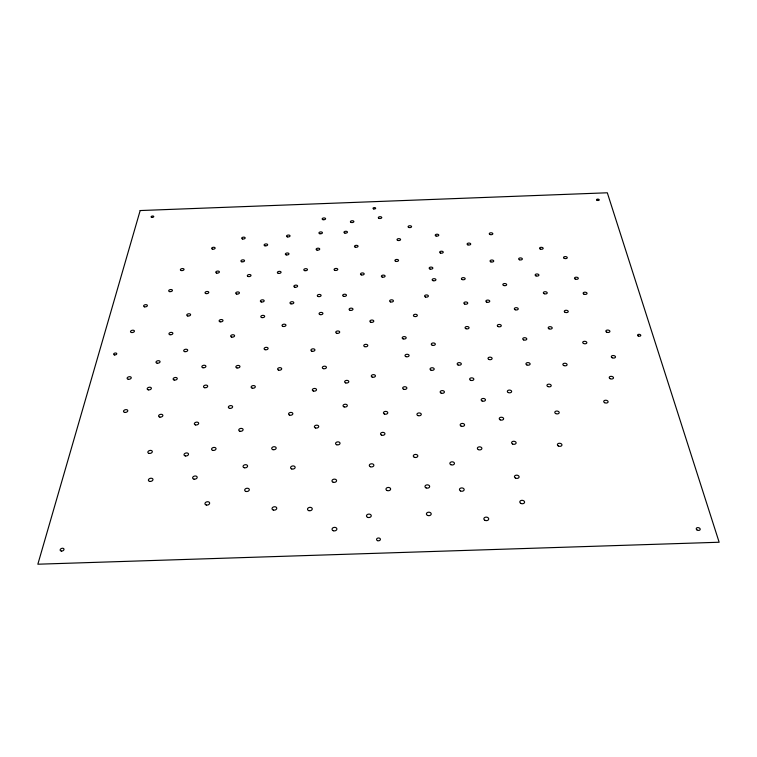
<?xml version="1.0" encoding="UTF-8"?>
<svg xmlns="http://www.w3.org/2000/svg" width="757" height="757" viewBox="0 0 757 757"><rect width="100%" height="100%" fill="white"/><g stroke="black" fill="none" stroke-linecap="round" stroke-linejoin="round"><path stroke-width="1.14" d="M140.168 210.55L37.85 564.211L719.15 542.239L607.313 192.789L140.168 210.55M128.311 379.285A2.11 1.268 -11.9 0 0 131.254 377.611A2.11 1.268 -11.9 0 0 127.99 377.109A2.11 1.268 -11.9 0 0 128.311 379.285M575.254 279.068A1.921 1.069 3.6 0 0 578.31 278.462A1.921 1.069 3.6 0 0 575.642 277.242A1.921 1.069 3.6 0 0 575.254 279.068M583.94 294.142A1.959 1.107 4 0 0 587.044 293.517A1.959 1.107 4 0 0 584.319 292.24A1.959 1.107 4 0 0 583.94 294.142M564.277 258.383A1.874 1.022 3 0 0 567.258 257.796A1.874 1.022 3 0 0 564.675 256.632A1.874 1.022 3 0 0 564.277 258.383M540.366 249.119A1.845 1.003 2.2 0 0 543.185 248.391A1.845 1.003 2.2 0 0 540.498 247.397A1.845 1.003 2.2 0 0 540.366 249.119M490.044 234.538A1.798 0.965 0.6 0 0 492.845 233.837A1.798 0.965 0.6 0 0 490.281 232.872A1.798 0.965 0.6 0 0 490.044 234.538M124.735 412.404A2.186 1.353 -12.8 0 0 127.791 410.616A2.186 1.353 -12.8 0 0 124.403 410.076A2.186 1.353 -12.8 0 0 124.735 412.404M323.031 219.681A1.741 0.908 -4.1 0 0 325.605 218.735A1.741 0.908 -4.1 0 0 322.984 218.111A1.741 0.908 -4.1 0 0 323.031 219.681M333.298 530.752A2.432 1.779 -5.9 0 0 336.884 528.973A2.432 1.779 -5.9 0 0 333.203 527.667A2.432 1.779 -5.9 0 0 333.298 530.752M242.477 238.966A1.779 0.946 -6.5 0 0 245.183 237.982A1.779 0.946 -6.5 0 0 242.59 237.32A1.779 0.946 -6.5 0 0 242.477 238.966M212.537 249.176A1.798 0.965 -7.4 0 0 215.158 248.041A1.798 0.965 -7.4 0 0 212.405 247.52A1.798 0.965 -7.4 0 0 212.537 249.176M169.947 334.708A1.997 1.164 -9.8 0 0 172.889 333.326A1.997 1.164 -9.8 0 0 169.89 332.683A1.997 1.164 -9.8 0 0 169.947 334.708M264.941 245.798A1.788 0.965 -5.9 0 0 267.656 244.795A1.788 0.965 -5.9 0 0 265.016 244.114A1.788 0.965 -5.9 0 0 264.941 245.798M612.186 357.768A2.12 1.277 5.9 0 0 615.507 357.058A2.12 1.277 5.9 0 0 612.527 355.582A2.12 1.277 5.9 0 0 612.186 357.768M144.521 306.84A1.94 1.088 -10.1 0 0 147.407 305.544A1.94 1.088 -10.1 0 0 144.521 304.939A1.94 1.088 -10.1 0 0 144.521 306.84M547.756 386.524A2.157 1.363 4.1 0 0 551.21 385.777A2.157 1.363 4.1 0 0 548.257 384.215A2.157 1.363 4.1 0 0 547.756 386.524M181.339 270.561A1.855 1.003 -8.5 0 0 184.055 269.36A1.855 1.003 -8.5 0 0 181.264 268.811A1.855 1.003 -8.5 0 0 181.339 270.561M319.823 233.724A1.769 0.946 -4.3 0 0 322.444 232.74A1.769 0.946 -4.3 0 0 319.776 232.087A1.769 0.946 -4.3 0 0 319.823 233.724M287.376 236.875A1.769 0.946 -5.2 0 0 290.045 235.891A1.769 0.946 -5.2 0 0 287.405 235.228A1.769 0.946 -5.2 0 0 287.376 236.875M350.131 310.323A1.94 1.135 -3.6 0 0 352.98 309.159A1.94 1.135 -3.6 0 0 350.018 308.354A1.94 1.135 -3.6 0 0 350.131 310.323M351.182 222.454A1.741 0.918 -3.4 0 0 353.888 221.64A1.741 0.918 -3.4 0 0 351.38 220.855A1.741 0.918 -3.4 0 0 351.182 222.454M604.635 402.705A2.214 1.4 6.5 0 0 608.108 401.939A2.214 1.4 6.5 0 0 605.004 400.302A2.214 1.4 6.5 0 0 604.635 402.705M317.041 250.075A1.807 0.984 -4.4 0 0 319.728 249.062A1.807 0.984 -4.4 0 0 317.003 248.372A1.807 0.984 -4.4 0 0 317.041 250.075M555.657 413.559A2.224 1.438 4.9 0 0 559.196 412.773A2.224 1.438 4.9 0 0 556.149 411.108A2.224 1.438 4.9 0 0 555.657 413.559M216.72 273.088A1.855 1.022 -7.6 0 0 219.407 271.877A1.855 1.022 -7.6 0 0 216.568 271.328A1.855 1.022 -7.6 0 0 216.72 273.088M248.192 276.532A1.864 1.031 -6.7 0 0 251.021 275.453A1.864 1.031 -6.7 0 0 248.296 274.725A1.864 1.031 -6.7 0 0 248.192 276.532M558.278 445.949A2.29 1.533 5.6 0 0 561.94 445.125A2.29 1.533 5.6 0 0 558.789 443.337A2.29 1.533 5.6 0 0 558.278 445.949M131.633 332.541A2.006 1.145 -10.9 0 0 134.434 331.027A2.006 1.145 -10.9 0 0 131.321 330.582A2.006 1.145 -10.9 0 0 131.633 332.541M244.322 467.76A2.29 1.552 -9.5 0 0 247.596 465.962A2.29 1.552 -9.5 0 0 244.057 465.072A2.29 1.552 -9.5 0 0 244.322 467.76M148.419 389.864A2.129 1.296 -11.5 0 0 151.372 388.152A2.129 1.296 -11.5 0 0 148.041 387.641A2.129 1.296 -11.5 0 0 148.419 389.864M241.757 261.78A1.826 0.994 -6.7 0 0 244.549 260.739A1.826 0.994 -6.7 0 0 241.871 260.039A1.826 0.994 -6.7 0 0 241.757 261.78M187.745 315.981A1.959 1.117 -9 0 0 190.613 314.657A1.959 1.117 -9 0 0 187.651 314.041A1.959 1.117 -9 0 0 187.745 315.981M157.201 363.199A2.072 1.23 -10.7 0 0 160.058 361.572A2.072 1.23 -10.7 0 0 156.822 361.098A2.072 1.23 -10.7 0 0 157.201 363.199M169.653 291.625A1.902 1.05 -9.1 0 0 172.454 290.366A1.902 1.05 -9.1 0 0 169.606 289.789A1.902 1.05 -9.1 0 0 169.653 291.625M344.87 233.071A1.769 0.946 -3.6 0 0 347.463 232.096A1.769 0.946 -3.6 0 0 344.776 231.443A1.769 0.946 -3.6 0 0 344.87 233.071M478.329 449.611A2.271 1.542 2 0 0 481.887 448.541A2.271 1.542 2 0 0 478.651 446.961A2.271 1.542 2 0 0 478.329 449.611M206.036 293.593A1.902 1.069 -8.1 0 0 208.8 292.334A1.902 1.069 -8.1 0 0 205.904 291.748A1.902 1.069 -8.1 0 0 206.036 293.593M185.418 455.96A2.28 1.495 -11.7 0 0 188.512 454.011A2.28 1.495 -11.7 0 0 184.916 453.405A2.28 1.495 -11.7 0 0 185.418 455.96M184.736 351.636A2.034 1.211 -9.6 0 0 187.717 350.207A2.034 1.211 -9.6 0 0 184.642 349.535A2.034 1.211 -9.6 0 0 184.736 351.636M430.052 269.028A1.855 1.041 -1 0 0 432.853 268.12A1.855 1.041 -1 0 0 430.09 267.23A1.855 1.041 -1 0 0 430.052 269.028M500.207 419.861A2.214 1.457 2.6 0 0 503.642 418.839A2.214 1.457 2.6 0 0 500.462 417.353A2.214 1.457 2.6 0 0 500.207 419.861M367.77 517.409A2.403 1.741 -3.7 0 0 371.261 515.668A2.403 1.741 -3.7 0 0 367.571 514.4A2.403 1.741 -3.7 0 0 367.77 517.409M520.684 503.31A2.403 1.713 4.9 0 0 524.563 502.402A2.403 1.713 4.9 0 0 521.308 500.405A2.403 1.713 4.9 0 0 520.684 503.31M379.096 218.413A1.741 0.918 -2.6 0 0 381.774 217.6A1.741 0.918 -2.6 0 0 379.238 216.824A1.741 0.918 -2.6 0 0 379.096 218.413M345.731 382.928A2.101 1.334 -4.1 0 0 348.816 381.575A2.101 1.334 -4.1 0 0 345.608 380.62A2.101 1.334 -4.1 0 0 345.731 382.928M486.713 302.119A1.949 1.126 1 0 0 489.751 301.305A1.949 1.126 1 0 0 486.969 300.169A1.949 1.126 1 0 0 486.713 302.119M286.25 254.891A1.817 0.984 -5.4 0 0 288.975 253.86A1.817 0.984 -5.4 0 0 286.269 253.169A1.817 0.984 -5.4 0 0 286.25 254.891M273.391 510.076A2.385 1.694 -8.9 0 0 276.759 508.127A2.385 1.694 -8.9 0 0 273.031 507.162A2.385 1.694 -8.9 0 0 273.391 510.076M229.522 408.335A2.157 1.382 -9 0 0 232.626 406.727A2.157 1.382 -9 0 0 229.314 405.951A2.157 1.382 -9 0 0 229.522 408.335M212.774 450.377A2.262 1.495 -10.5 0 0 216.038 448.636A2.262 1.495 -10.5 0 0 212.594 447.784A2.262 1.495 -10.5 0 0 212.774 450.377M245.978 491.454A2.347 1.628 -9.9 0 0 249.318 489.571A2.347 1.628 -9.9 0 0 245.703 488.644A2.347 1.628 -9.9 0 0 245.978 491.454M318.281 296.555A1.911 1.098 -4.6 0 0 321.11 295.419A1.911 1.098 -4.6 0 0 318.233 294.653A1.911 1.098 -4.6 0 0 318.281 296.555M408.903 227.497A1.76 0.937 -1.7 0 0 411.581 226.665A1.76 0.937 -1.7 0 0 408.988 225.87A1.76 0.937 -1.7 0 0 408.903 227.497M610.114 378.68A2.167 1.334 6.3 0 0 613.511 377.942A2.167 1.334 6.3 0 0 610.464 376.399A2.167 1.334 6.3 0 0 610.114 378.68M548.967 328.803A2.025 1.202 3.4 0 0 552.203 328.131A2.025 1.202 3.4 0 0 549.431 326.75A2.025 1.202 3.4 0 0 548.967 328.803M194.029 479.153A2.328 1.571 -11.9 0 0 197.18 477.118A2.328 1.571 -11.9 0 0 193.499 476.484A2.328 1.571 -11.9 0 0 194.029 479.153M563.719 365.527A2.11 1.296 4.4 0 0 567.088 364.808A2.11 1.296 4.4 0 0 564.173 363.303A2.11 1.296 4.4 0 0 563.719 365.527M484.915 520.305A2.432 1.76 3.2 0 0 488.71 519.084A2.432 1.76 3.2 0 0 485.237 517.258A2.432 1.76 3.2 0 0 484.915 520.305M536.003 275.898A1.902 1.069 2.3 0 0 538.927 275.132A1.902 1.069 2.3 0 0 536.145 274.062A1.902 1.069 2.3 0 0 536.003 275.898M508.316 392.561A2.157 1.372 2.6 0 0 511.647 391.596A2.157 1.372 2.6 0 0 508.543 390.186A2.157 1.372 2.6 0 0 508.316 392.561M583.552 343.489A2.072 1.24 4.7 0 0 586.836 342.798A2.072 1.24 4.7 0 0 583.95 341.369A2.072 1.24 4.7 0 0 583.552 343.489M333.165 482.247A2.318 1.628 -5.4 0 0 336.591 480.619A2.318 1.628 -5.4 0 0 333.071 479.436A2.318 1.628 -5.4 0 0 333.165 482.247M606.679 332.181A2.053 1.211 5.3 0 0 609.915 331.5A2.053 1.211 5.3 0 0 607.019 330.109A2.053 1.211 5.3 0 0 606.679 332.181M159.859 417.107A2.195 1.382 -11.7 0 0 162.878 415.3A2.195 1.382 -11.7 0 0 159.443 414.751A2.195 1.382 -11.7 0 0 159.859 417.107M565.082 312.31A1.997 1.154 3.7 0 0 568.252 311.666A1.997 1.154 3.7 0 0 565.498 310.332A1.997 1.154 3.7 0 0 565.082 312.31M523.645 339.921A2.044 1.23 2.6 0 0 526.796 339.041A2.044 1.23 2.6 0 0 523.835 337.802A2.044 1.23 2.6 0 0 523.645 339.921M278.273 273.334A1.855 1.031 -5.7 0 0 281.074 272.265A1.855 1.031 -5.7 0 0 278.321 271.536A1.855 1.031 -5.7 0 0 278.273 273.334M387.045 490.517A2.347 1.665 -2.5 0 0 390.64 489.107A2.347 1.665 -2.5 0 0 387.215 487.64A2.347 1.665 -2.5 0 0 387.045 490.517M149.167 453.405A2.28 1.476 -13 0 0 152.318 451.465A2.28 1.476 -13 0 0 148.769 450.869A2.28 1.476 -13 0 0 149.167 453.405M519.491 259.774A1.864 1.022 1.7 0 0 522.368 259.026A1.864 1.022 1.7 0 0 519.671 258.005A1.864 1.022 1.7 0 0 519.491 259.774M427.573 515.432A2.403 1.741 -0.2 0 0 431.216 513.956A2.403 1.741 -0.2 0 0 427.639 512.413A2.403 1.741 -0.2 0 0 427.573 515.432M304.721 270.646A1.845 1.031 -4.9 0 0 307.484 269.587A1.845 1.031 -4.9 0 0 304.711 268.858A1.845 1.031 -4.9 0 0 304.721 270.646M335.048 270.4A1.855 1.031 -4 0 0 337.773 269.341A1.855 1.031 -4 0 0 334.973 268.612A1.855 1.031 -4 0 0 335.048 270.4M308.714 510.615A2.385 1.703 -7 0 0 312.262 508.893A2.385 1.703 -7 0 0 308.686 507.644A2.385 1.703 -7 0 0 308.714 510.615M355.26 247.16A1.798 0.984 -3.3 0 0 358.052 246.29A1.798 0.984 -3.3 0 0 355.459 245.457A1.798 0.984 -3.3 0 0 355.26 247.16M397.851 240.442A1.788 0.965 -2 0 0 400.585 239.581A1.788 0.965 -2 0 0 397.955 238.758A1.788 0.965 -2 0 0 397.851 240.442M515.479 478.102A2.347 1.628 4.2 0 0 519.113 476.967A2.347 1.628 4.2 0 0 515.716 475.292A2.347 1.628 4.2 0 0 515.479 478.102M174.176 380.033A2.101 1.287 -10.5 0 0 177.27 378.519A2.101 1.287 -10.5 0 0 174.11 377.8A2.101 1.287 -10.5 0 0 174.176 380.033M395.75 261.345A1.836 1.022 -2.1 0 0 398.56 260.446A1.836 1.022 -2.1 0 0 395.864 259.575A1.836 1.022 -2.1 0 0 395.75 261.345M467.873 244.861A1.817 0.984 0.1 0 0 470.722 244.142A1.817 0.984 0.1 0 0 468.148 243.158A1.817 0.984 0.1 0 0 467.873 244.861M460.455 490.924A2.356 1.665 1.5 0 0 464.164 489.77A2.356 1.665 1.5 0 0 460.833 488.047A2.356 1.665 1.5 0 0 460.455 490.924M236.704 294.057A1.902 1.079 -7.2 0 0 239.439 292.789A1.902 1.079 -7.2 0 0 236.506 292.202A1.902 1.079 -7.2 0 0 236.704 294.057M261.714 317.562A1.949 1.145 -6.7 0 0 264.676 316.388A1.949 1.145 -6.7 0 0 261.799 315.574A1.949 1.145 -6.7 0 0 261.714 317.562M490.839 261.865A1.855 1.031 0.9 0 0 493.734 261.118A1.855 1.031 0.9 0 0 491.075 260.096A1.855 1.031 0.9 0 0 490.839 261.865M498.182 326.608A2.006 1.192 1.6 0 0 501.295 325.756A2.006 1.192 1.6 0 0 498.418 324.554A2.006 1.192 1.6 0 0 498.182 326.608M526.891 364.959A2.101 1.296 3 0 0 530.127 364.041A2.101 1.296 3 0 0 527.071 362.717A2.101 1.296 3 0 0 526.891 364.959M195.476 424.923A2.205 1.41 -10.6 0 0 198.684 423.267A2.205 1.41 -10.6 0 0 195.353 422.472A2.205 1.41 -10.6 0 0 195.476 424.923M315.47 427.96A2.195 1.457 -5.7 0 0 318.735 426.484A2.195 1.457 -5.7 0 0 315.423 425.434A2.195 1.457 -5.7 0 0 315.47 427.96M470.513 380.269A2.12 1.344 1 0 0 473.835 379.323A2.12 1.344 1 0 0 470.835 377.961A2.12 1.344 1 0 0 470.513 380.269M220.164 321.81A1.968 1.145 -8.1 0 0 223.003 320.466A1.968 1.145 -8.1 0 0 219.994 319.833A1.968 1.145 -8.1 0 0 220.164 321.81M231.718 337.092A1.997 1.183 -7.9 0 0 234.594 335.701A1.997 1.183 -7.9 0 0 231.519 335.058A1.997 1.183 -7.9 0 0 231.718 337.092M202.914 367.741A2.072 1.259 -9.3 0 0 205.923 366.265A2.072 1.259 -9.3 0 0 202.781 365.565A2.072 1.259 -9.3 0 0 202.914 367.741M290.934 303.831A1.921 1.107 -5.6 0 0 293.82 302.686A1.921 1.107 -5.6 0 0 290.953 301.901A1.921 1.107 -5.6 0 0 290.934 303.831M426.115 487.924A2.347 1.656 -0.4 0 0 429.664 486.514A2.347 1.656 -0.4 0 0 426.182 485.057A2.347 1.656 -0.4 0 0 426.115 487.924M462.205 279.57A1.893 1.069 0.1 0 0 465.177 278.803A1.893 1.069 0.1 0 0 462.508 277.724A1.893 1.069 0.1 0 0 462.205 279.57M450.812 464.684A2.299 1.59 0.8 0 0 454.446 463.577A2.299 1.59 0.8 0 0 451.21 461.95A2.299 1.59 0.8 0 0 450.812 464.684M436.089 236.004A1.788 0.965 -0.9 0 0 438.786 235.153A1.788 0.965 -0.9 0 0 436.117 234.339A1.788 0.965 -0.9 0 0 436.089 236.004M361.307 274.886A1.864 1.05 -3.2 0 0 364.183 273.968A1.864 1.05 -3.2 0 0 361.496 273.069A1.864 1.05 -3.2 0 0 361.307 274.886M294.785 287.187A1.883 1.069 -5.3 0 0 297.615 286.08A1.883 1.069 -5.3 0 0 294.795 285.323A1.883 1.069 -5.3 0 0 294.785 287.187M272.993 449.677A2.252 1.514 -7.9 0 0 276.173 447.926A2.252 1.514 -7.9 0 0 272.662 447.084A2.252 1.514 -7.9 0 0 272.993 449.677M440.508 253.075A1.826 1.003 -0.7 0 0 443.261 252.195A1.826 1.003 -0.7 0 0 440.536 251.343A1.826 1.003 -0.7 0 0 440.508 253.075M291.719 468.952A2.29 1.571 -7.3 0 0 295.154 467.362A2.29 1.571 -7.3 0 0 291.738 466.208A2.29 1.571 -7.3 0 0 291.719 468.952M515.205 309.764A1.968 1.154 2 0 0 518.252 308.941A1.968 1.154 2 0 0 515.394 307.777A1.968 1.154 2 0 0 515.205 309.764M370.343 466.728A2.29 1.58 -3.4 0 0 373.873 465.375A2.29 1.58 -3.4 0 0 370.552 463.975A2.29 1.58 -3.4 0 0 370.343 466.728M336.733 444.766A2.233 1.514 -4.9 0 0 340.035 443.242A2.233 1.514 -4.9 0 0 336.628 442.145A2.233 1.514 -4.9 0 0 336.733 444.766M261.279 301.948A1.921 1.098 -6.5 0 0 264.184 300.813A1.921 1.098 -6.5 0 0 261.364 300.027A1.921 1.098 -6.5 0 0 261.279 301.948M433.089 280.677A1.883 1.069 -0.9 0 0 435.937 279.74A1.883 1.069 -0.9 0 0 433.127 278.822A1.883 1.069 -0.9 0 0 433.089 280.677M204.617 387.707A2.12 1.315 -9.6 0 0 207.692 386.165A2.12 1.315 -9.6 0 0 204.475 385.427A2.12 1.315 -9.6 0 0 204.617 387.707M512.621 444.018A2.271 1.523 3.5 0 0 516.132 442.959A2.271 1.523 3.5 0 0 512.858 441.388A2.271 1.523 3.5 0 0 512.621 444.018M544.255 293.735A1.94 1.107 2.8 0 0 547.226 292.931A1.94 1.107 2.8 0 0 544.378 291.814A1.94 1.107 2.8 0 0 544.255 293.735M382.228 277.081A1.874 1.06 -2.5 0 0 385.105 276.154A1.874 1.06 -2.5 0 0 382.38 275.245A1.874 1.06 -2.5 0 0 382.228 277.081M503.689 285.503A1.911 1.088 1.4 0 0 506.66 284.717A1.911 1.088 1.4 0 0 503.907 283.62A1.911 1.088 1.4 0 0 503.689 285.503M236.988 367.94A2.072 1.268 -8.1 0 0 239.96 366.454A2.072 1.268 -8.1 0 0 236.771 365.754A2.072 1.268 -8.1 0 0 236.988 367.94M482.095 400.983A2.167 1.4 1.7 0 0 485.474 399.999A2.167 1.4 1.7 0 0 482.389 398.57A2.167 1.4 1.7 0 0 482.095 400.983M414.363 457.304A2.271 1.561 -1.1 0 0 417.817 455.979A2.271 1.561 -1.1 0 0 414.458 454.607A2.271 1.561 -1.1 0 0 414.363 457.304M265.064 349.696A2.025 1.23 -6.9 0 0 268.12 348.438A2.025 1.23 -6.9 0 0 265.139 347.558A2.025 1.23 -6.9 0 0 265.064 349.696M461.089 426.096A2.214 1.476 1 0 0 464.58 425.065A2.214 1.476 1 0 0 461.448 423.56A2.214 1.476 1 0 0 461.089 426.096M425.472 297.009A1.921 1.117 -1.1 0 0 428.377 296.034A1.921 1.117 -1.1 0 0 425.529 295.079A1.921 1.117 -1.1 0 0 425.472 297.009M343.65 296.328A1.911 1.098 -3.8 0 0 346.46 295.202A1.911 1.098 -3.8 0 0 343.555 294.426A1.911 1.098 -3.8 0 0 343.65 296.328M278.595 370.135A2.072 1.287 -6.6 0 0 281.708 368.82A2.072 1.287 -6.6 0 0 278.633 367.893A2.072 1.287 -6.6 0 0 278.595 370.135M283.004 326.428A1.978 1.164 -6 0 0 285.966 325.226A1.978 1.164 -6 0 0 283.033 324.393A1.978 1.164 -6 0 0 283.004 326.428M320.041 314.609A1.949 1.145 -4.7 0 0 322.936 313.436A1.949 1.145 -4.7 0 0 319.993 312.632A1.949 1.145 -4.7 0 0 320.041 314.609M458.042 364.969A2.082 1.296 0.4 0 0 461.316 364.051A2.082 1.296 0.4 0 0 458.382 362.735A2.082 1.296 0.4 0 0 458.042 364.969M441.208 393.157A2.139 1.372 -0.1 0 0 444.425 391.975A2.139 1.372 -0.1 0 0 441.227 390.782A2.139 1.372 -0.1 0 0 441.208 393.157M390.48 301.901A1.921 1.126 -2.2 0 0 393.432 300.926A1.921 1.126 -2.2 0 0 390.612 299.961A1.921 1.126 -2.2 0 0 390.48 301.901M370.75 322.227A1.968 1.173 -2.9 0 0 373.788 321.205A1.968 1.173 -2.9 0 0 370.93 320.192A1.968 1.173 -2.9 0 0 370.75 322.227M403.632 389.259A2.12 1.363 -1.7 0 0 406.869 388.086A2.12 1.363 -1.7 0 0 403.746 386.903A2.12 1.363 -1.7 0 0 403.632 389.259M417.968 415.602A2.186 1.438 -1.1 0 0 421.28 414.372A2.186 1.438 -1.1 0 0 418.053 413.114A2.186 1.438 -1.1 0 0 417.968 415.602M381.537 435.133A2.224 1.495 -2.7 0 0 384.944 433.856A2.224 1.495 -2.7 0 0 381.708 432.55A2.224 1.495 -2.7 0 0 381.537 435.133M384.433 414.051A2.176 1.429 -2.6 0 0 387.773 412.82A2.176 1.429 -2.6 0 0 384.603 411.571A2.176 1.429 -2.6 0 0 384.433 414.051M336.77 333.269A1.987 1.192 -4.2 0 0 339.704 332.049A1.987 1.192 -4.2 0 0 336.676 331.197A1.987 1.192 -4.2 0 0 336.77 333.269M464.675 304.021A1.94 1.135 0.3 0 0 467.731 303.207A1.94 1.135 0.3 0 0 464.978 302.062A1.94 1.135 0.3 0 0 464.675 304.021M311.922 351.21A2.025 1.24 -5.2 0 0 314.94 349.942A2.025 1.24 -5.2 0 0 311.884 349.062A2.025 1.24 -5.2 0 0 311.922 351.21M289.609 415.139A2.167 1.41 -6.7 0 0 292.864 413.7A2.167 1.41 -6.7 0 0 289.628 412.679A2.167 1.41 -6.7 0 0 289.609 415.139M252.299 388.19A2.11 1.325 -7.9 0 0 255.317 386.638A2.11 1.325 -7.9 0 0 252.043 385.9A2.11 1.325 -7.9 0 0 252.299 388.19M405.979 356.651A2.053 1.268 -1.7 0 0 409.102 355.553A2.053 1.268 -1.7 0 0 406.083 354.446A2.053 1.268 -1.7 0 0 405.979 356.651M465.915 328.699A1.997 1.202 0.5 0 0 469.056 327.838A1.997 1.202 0.5 0 0 466.217 326.627A1.997 1.202 0.5 0 0 465.915 328.699M344.17 406.925A2.157 1.4 -4.3 0 0 347.34 405.506A2.157 1.4 -4.3 0 0 344.057 404.493A2.157 1.4 -4.3 0 0 344.17 406.925M313.398 391.047A2.12 1.353 -5.5 0 0 316.54 389.675A2.12 1.353 -5.5 0 0 313.351 388.701A2.12 1.353 -5.5 0 0 313.398 391.047M488.89 359.461A2.072 1.287 1.6 0 0 492.126 358.553A2.072 1.287 1.6 0 0 489.154 357.257A2.072 1.287 1.6 0 0 488.89 359.461M414.363 316.454A1.959 1.164 -1.4 0 0 417.344 315.442A1.959 1.164 -1.4 0 0 414.439 314.439A1.959 1.164 -1.4 0 0 414.363 316.454M323.39 368.659A2.072 1.287 -4.9 0 0 326.447 367.344A2.072 1.287 -4.9 0 0 323.324 366.426A2.072 1.287 -4.9 0 0 323.39 368.659M403.121 338.881A2.006 1.221 -1.8 0 0 406.187 337.821A2.006 1.221 -1.8 0 0 403.226 336.77A2.006 1.221 -1.8 0 0 403.121 338.881M432.275 345.268A2.025 1.24 -0.7 0 0 435.332 344.198A2.025 1.24 -0.7 0 0 432.313 343.12A2.025 1.24 -0.7 0 0 432.275 345.268M431.064 370.192A2.082 1.306 -0.6 0 0 434.206 369.066A2.082 1.306 -0.6 0 0 431.102 367.921A2.082 1.306 -0.6 0 0 431.064 370.192M372.226 377.109A2.091 1.325 -3 0 0 375.444 375.964A2.091 1.325 -3 0 0 372.416 374.81A2.091 1.325 -3 0 0 372.226 377.109M364.666 346.64A2.025 1.24 -3.2 0 0 367.788 345.561A2.025 1.24 -3.2 0 0 364.865 344.492A2.025 1.24 -3.2 0 0 364.666 346.64M206.415 505.061A2.385 1.656 -12.1 0 0 209.632 502.922A2.385 1.656 -12.1 0 0 205.838 502.26A2.385 1.656 -12.1 0 0 206.415 505.061M239.941 431.244A2.214 1.448 -9 0 0 243.111 429.569A2.214 1.448 -9 0 0 239.704 428.755A2.214 1.448 -9 0 0 239.941 431.244M149.725 481.405A2.347 1.561 -13.7 0 0 152.971 479.37A2.347 1.561 -13.7 0 0 149.318 478.736A2.347 1.561 -13.7 0 0 149.725 481.405M696.904 529.881A2.016 1.372 13.5 0 0 700.168 529.531A2.016 1.372 13.5 0 0 697.613 527.601A2.016 1.372 13.5 0 0 696.904 529.881M61.516 551.096A1.997 1.344 -19.2 0 0 63.957 549.014A1.997 1.344 -19.2 0 0 60.759 548.891A1.997 1.344 -19.2 0 0 61.516 551.096M377.554 540.659A1.921 1.419 -3.3 0 0 380.402 539.325A1.921 1.419 -3.3 0 0 377.516 538.189A1.921 1.419 -3.3 0 0 377.554 540.659M373.684 208.923A1.344 0.7 -2.7 0 0 375.68 208.241A1.344 0.7 -2.7 0 0 373.665 207.711A1.344 0.7 -2.7 0 0 373.684 208.923M151.835 217.391A1.353 0.681 -8.5 0 0 153.766 216.511A1.353 0.681 -8.5 0 0 151.674 216.228A1.353 0.681 -8.5 0 0 151.835 217.391M597.141 200.359A1.372 0.691 3.2 0 0 599.26 199.914A1.372 0.691 3.2 0 0 597.282 199.167A1.372 0.691 3.2 0 0 597.141 200.359M114.553 354.929A1.609 0.937 -11.8 0 0 116.758 353.642A1.609 0.937 -11.8 0 0 114.231 353.339A1.609 0.937 -11.8 0 0 114.553 354.929M638.236 335.976A1.628 0.946 6.3 0 0 640.791 335.483A1.628 0.946 6.3 0 0 638.52 334.357A1.628 0.946 6.3 0 0 638.236 335.976"/></g></svg>
